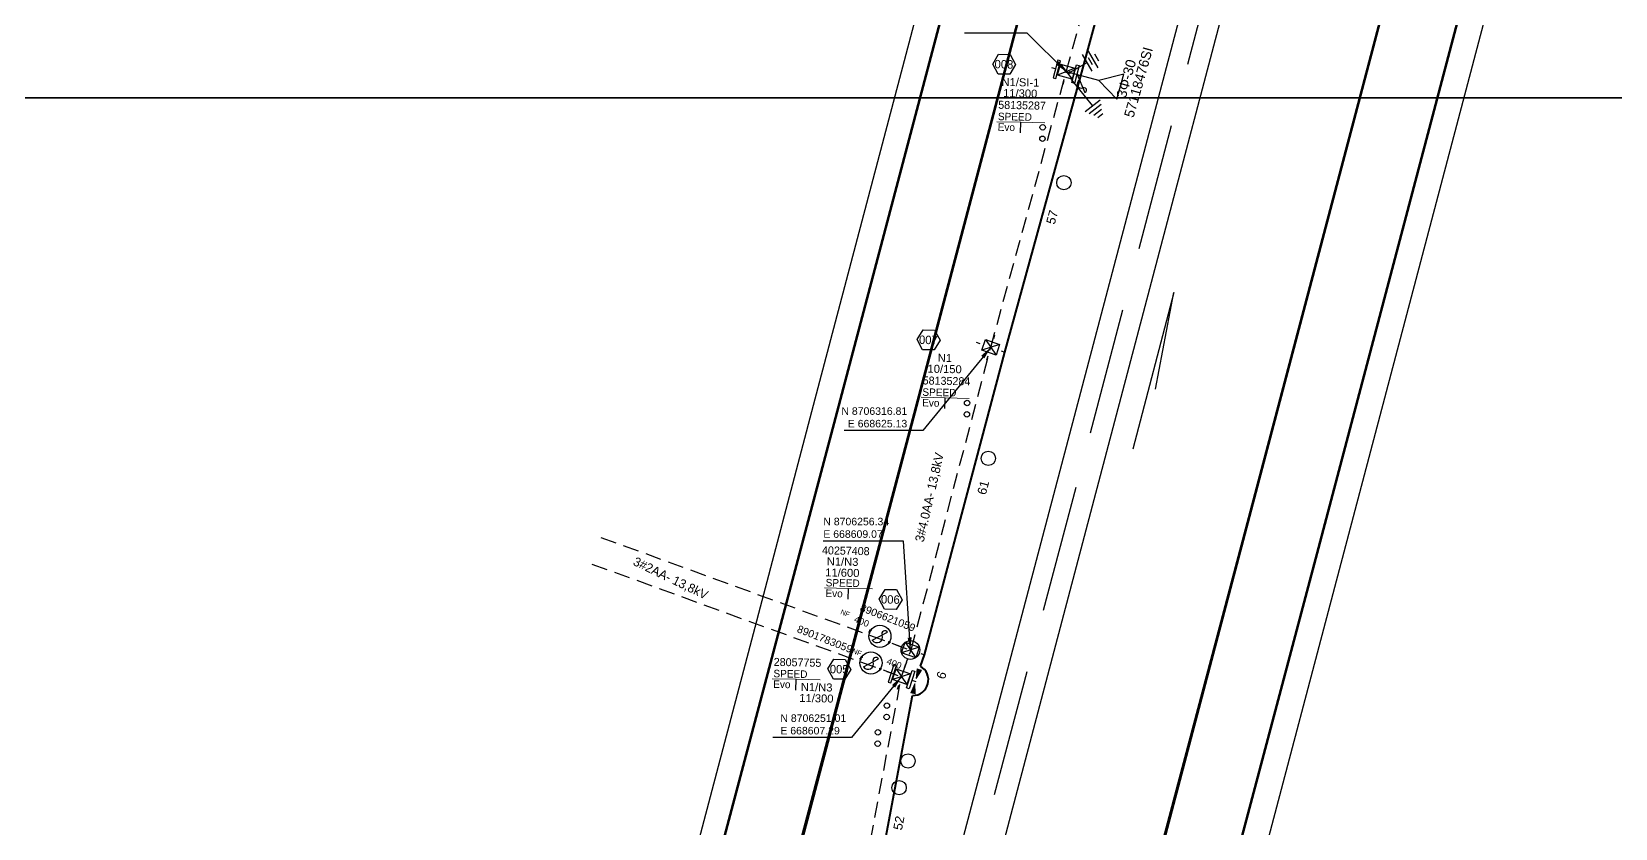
# Model space of a CAD drawing. Header units: millimetres. Extents: x -215 to 3236, y 776 to 3361.
# Drawn here: x 1276.5 to 1593.1, y 1420.9 to 1580.1 of the extents above; entities that cross this region are included whole.
import ezdxf
from ezdxf.enums import TextEntityAlignment as Align

# ---------------------------------------------------------------- set-up
doc = ezdxf.new("R2010")
doc.units = ezdxf.units.MM
for name, pattern in [('DASHEDX2', [38.1, 25.4, -12.7]), ('HIDDEN2', [4.7625, 3.175, -1.5875]), ('JIS_09_08', [10.75, 8, -0.55, 0.55, -0.55, 0.55, -0.55])]:
    doc.linetypes.add(name, pattern=pattern)
for name, color, linetype in [('0_FAIXA_DOMINIO_INVENTARIO_DNIT', 254, 'DASHEDX2'), ('BT 35', 5, 'Continuous'), ('CHAVES', 3, 'Continuous'), ('COTAGEM', 1, 'Continuous'), ('DISTANCIA', 7, 'Continuous'), ('Estradas Geral -Dezembro 2017$0$Eixo Estrada', 6, 'Continuous'), ('Estradas Geral -Dezembro 2017$0$QUADRAS', 8, 'Continuous'), ('ID', 252, 'Continuous'), ('Loc. Geo', 240, 'Continuous'), ('MT', 3, 'HIDDEN2'), ('OCUPANTE', 7, 'Continuous'), ('POSTE', 7, 'Continuous'), ('POSTES', 7, 'Continuous'), ('TEXTO', 7, 'Continuous'), ('TRAFO', 7, 'Continuous')]:
    doc.layers.add(name, color=color, linetype=linetype)
for name, color, linetype, lineweight in [('CABO PROJETADO', 1, 'Continuous', 40), ('CORDOALHA', 1, 'JIS_09_08', 9), ('Fibra', 1, 'Continuous', 40)]:
    doc.layers.add(name, color=color, linetype=linetype, lineweight=lineweight)
doc.layers.add('faixa n edificavel', color=7, linetype='DASHEDX2', true_color=0x7aafdf)
doc.layers.add('LAYER INVISIVEL', color=50, linetype='Continuous', plot=False)
doc.styles.add('Letra Tecnica', font='GOTHIC.TTF')
doc.styles.get("Standard").update_dxf_attribs({"font": 'arial.ttf'})
doc.dimstyles.new('EVO', dxfattribs={"dimtxt": 1.8, "dimasz": 3.5, "dimexe": 1.75, "dimexo": 0.875, "dimgap": 0.875, "dimtad": 1, "dimdec": 0, "dimdsep": 46, "dimlunit": 6, "dimtxsty": 'Standard', "dimcen": 3.5, "dimse1": 1, "dimse2": 1, "dimsd1": 1, "dimsd2": 1, "dimadec": 0, "dimazin": 0, "dimtfac": 1, "dimtdec": 0, "dimtmove": 0, "dimatfit": 3, "dimfxl": 1.75, "dimtolj": 1, "dimtzin": 0, "dimarcsym": 0})
doc.dimstyles.new('ISO-25', dxfattribs={"dimtxt": 2.5, "dimasz": 2.5, "dimexe": 1.25, "dimexo": 0.625, "dimtad": 1, "dimtxsty": 'Standard', "dimcen": 2.5, "dimadec": 0, "dimazin": 0, "dimtfac": 1, "dimtmove": 0, "dimatfit": 3, "dimfxl": 1, "dimarcsym": 0})

# ---------------------------------------------------------------- blocks, each defined once
blk = doc.blocks.new('*U30')
at = {"layer": 'COTAGEM', "linetype": 'ByBlock'}
blk.add_lwpolyline([(-10151, 1221), (-11299, -766), (-13594, -766), (-14741, 1221), (-13594, 3209), (-11299, 3209)], close=True, dxfattribs=at)
at = {"layer": 'LAYER INVISIVEL'}
for p, q in [((-2102, 654), (-2866, 891)), ((556, 1788), (794, 2551)), ((-556, -1788), (-794, -2551)), ((2102, -654), (2866, -891))]:
    blk.add_line(p, q, dxfattribs=at)
for centre, radius in [((-4469, -11217), 544), ((-4469, -13492), 544), ((0, -22187), 1432)]:
    blk.add_circle(centre, radius, dxfattribs=at)
at = {"layer": 'OCUPANTE', "lineweight": 5}
for p, q in [((-21034, -980), (-25840, -980)), ((-16228, -980), (-21034, -980))]:
    blk.add_line(p, q, dxfattribs=at)
at = {"layer": 'OCUPANTE'}
blk.add_line((-21034, -3129), (-21034, -980), dxfattribs=at)
at = {"layer": 'POSTES'}
for p, q in [((-1765, -624), (-1100, 1515)), ((1765, 624), (-1765, -624)), ((-1100, 1515), (1765, 624)), ((-1100, 1515), (1100, -1515)), ((1765, 624), (1100, -1515)), ((1100, -1515), (-1765, -624))]:
    blk.add_line(p, q, dxfattribs=at)
for points in [[(-2098, -1282), (-1054, 2222), (-1587, 2381), (-2632, -1123)], [(1054, -2222), (2098, 1282), (2632, 1123), (1587, -2381)]]:
    blk.add_lwpolyline(points, close=True, dxfattribs=at)
at = {"layer": 'COTAGEM', "style": 'Letra Tecnica'}
blk.add_attdef('N', text='', height=1680, dxfattribs=at).set_placement((-12486, 2902), align=Align.MIDDLE_CENTER)
at = {"layer": 'ID', "style": 'Letra Tecnica'}
blk.add_attdef('ID', text='', height=1600, dxfattribs=at).set_placement((-25598, 4010), align=Align.MIDDLE_LEFT)
at = {"layer": 'OCUPANTE', "style": 'Letra Tecnica'}
for tag, p in [('E6', (232, 10940)), ('E5', (-25608, 3026)), ('E3', (-25608, 835)), ('E1', (-25608, -1314)), ('E4', (-20802, 835)), ('E2', (-20802, -1314))]:
    blk.add_attdef(tag, p, '', height=1500, dxfattribs=at)
at = {"layer": 'TEXTO'}
for tag, p in [('MODELO', (-16911, -3083)), ('REDE', (-16911, -875))]:
    blk.add_attdef(tag, text='', height=1600, dxfattribs=at).set_placement(p, align=Align.MIDDLE_CENTER)
blk = doc.blocks.new('*D84')
at = {"layer": 'Defpoints', "color": 0, "transparency": 16777216}
for p in [(1450.41, 1451.25, -25.08), (1457.03, 1449.99), (1440.64, 1399.74, -25.08)]:
    blk.add_point(p, dxfattribs=at)
at = {"layer": 'DISTANCIA', "color": 0, "transparency": 16777216, "insert": (1449.89, 1422), "char_height": 1.8, "attachment_point": 5, "rotation": 79.2584}
blk.add_mtext('\\A1;52', dxfattribs=at)
blk = doc.blocks.new('*U12')
at = {"layer": 'COTAGEM', "linetype": 'ByBlock'}
blk.add_lwpolyline([(-1886, 10009), (-3033, 8021), (-5328, 8021), (-6476, 10009), (-5328, 11996), (-3033, 11996)], close=True, dxfattribs=at)
at = {"layer": 'LAYER INVISIVEL'}
for p, q in [((-2102, 654), (-2866, 891)), ((556, 1788), (794, 2551)), ((-556, -1788), (-794, -2551)), ((2102, -654), (2866, -891))]:
    blk.add_line(p, q, dxfattribs=at)
for centre, radius in [((-4469, -11217), 544), ((-4469, -13492), 544), ((0, -22187), 1432)]:
    blk.add_circle(centre, radius, dxfattribs=at)
at = {"layer": 'OCUPANTE', "lineweight": 5}
for p, q in [((-12652, 12035), (-17458, 12035)), ((-7846, 12035), (-12652, 12035))]:
    blk.add_line(p, q, dxfattribs=at)
at = {"layer": 'OCUPANTE'}
blk.add_line((-12652, 9886), (-12652, 12035), dxfattribs=at)
at = {"layer": 'POSTES'}
for p, q in [((-1765, -624), (-1100, 1515)), ((1765, 624), (-1765, -624)), ((-1100, 1515), (1765, 624)), ((-1100, 1515), (1100, -1515)), ((1765, 624), (1100, -1515)), ((1100, -1515), (-1765, -624))]:
    blk.add_line(p, q, dxfattribs=at)
blk.add_circle((0, 0), 1872, dxfattribs=at)
at = {"layer": 'COTAGEM', "style": 'Letra Tecnica'}
blk.add_attdef('N', text='', height=1680, dxfattribs=at).set_placement((-4220, 11689), align=Align.MIDDLE_CENTER)
at = {"layer": 'ID', "style": 'Letra Tecnica'}
blk.add_attdef('ID', text='', height=1600, dxfattribs=at).set_placement((-18099, 21152), align=Align.MIDDLE_LEFT)
at = {"layer": 'OCUPANTE', "style": 'Letra Tecnica'}
for tag, p in [('E5', (-17226, 16041)), ('E6', (-651, 15067)), ('E3', (-17226, 13850)), ('E1', (-17226, 11701)), ('E4', (-12420, 13850)), ('E2', (-12420, 11701))]:
    blk.add_attdef(tag, p, '', height=1500, dxfattribs=at)
at = {"layer": 'TEXTO'}
for tag, p in [('REDE', (-13936, 18960)), ('MODELO', (-13936, 16751))]:
    blk.add_attdef(tag, text='', height=1600, dxfattribs=at).set_placement(p, align=Align.MIDDLE_CENTER)
blk = doc.blocks.new('*D85')
at = {"layer": 'Defpoints', "color": 0, "transparency": 16777216}
for p in [(1452.19, 1456.58, -25.08), (1461, 1453.63), (1450.41, 1451.25, -25.08)]:
    blk.add_point(p, dxfattribs=at)
at = {"layer": 'DISTANCIA', "color": 0, "transparency": 16777216, "insert": (1458.41, 1451.53), "char_height": 1.8, "attachment_point": 5, "rotation": 71.4935}
blk.add_mtext('\\A1;6', dxfattribs=at)
blk = doc.blocks.new('*U3')
at = {"layer": 'CHAVES'}
h = blk.add_hatch(dxfattribs=at)
h.set_pattern_fill('ANSI31', color=256)
h.set_pattern_definition([(45, (-1286.40375, 399.43742), (-0.088388348, 0.088388348), [])])
h.paths.add_polyline_path([(-140, 0, 1), (140, 0, 1)])
h = blk.add_hatch(dxfattribs=at)
h.set_pattern_fill('ANSI31', color=256, angle=349.78703)
h.set_pattern_definition([(34.787034, (3199.01163, 228.53242), (-0.071315966, 0.102659792), [])])
h.paths.add_polyline_path([(4254, -393, 1), (4535, -393, 1)])
blk.add_line((1100, -1295), (3330, 1295), dxfattribs=at)
for centre, radius in [((35, 393), 140), ((2215, 0), 2215), ((4394, -393), 140)]:
    blk.add_circle(centre, radius, dxfattribs=at)
for centre, radius, start, end in [((1723, -366), 1119, 236.16406, 42.62723), ((2943, 839), 598, 49.73922, 228.36927)]:
    blk.add_arc(centre, radius, start, end, dxfattribs=at)
at = {"layer": 'CHAVES', "ltscale": 0.01}
for tag, p, height in [('COD', (7, 2627), 1500), ('STA', (5851, 2275), 1000), ('CORR', (0, -3941), 1300)]:
    blk.add_attdef(tag, p, '', height=height, dxfattribs=at)
at = {"layer": 'CHAVES'}
blk.add_attdef('ELO', (9351, 2275), '', height=1000, dxfattribs=at)
at = {"layer": 'CHAVES', "ltscale": 0.01, "flags": 1}
blk.add_attdef('CODPATR_CH', (5807, 998), '', height=1000, dxfattribs=at)
blk = doc.blocks.new('*U11')
at = {"layer": 'COTAGEM', "linetype": 'ByBlock'}
blk.add_lwpolyline([(-10151, 1221), (-11299, -766), (-13594, -766), (-14741, 1221), (-13594, 3209), (-11299, 3209)], close=True, dxfattribs=at)
at = {"layer": 'LAYER INVISIVEL'}
for p, q in [((-2102, 654), (-2866, 891)), ((556, 1788), (794, 2551)), ((-556, -1788), (-794, -2551)), ((2102, -654), (2866, -891))]:
    blk.add_line(p, q, dxfattribs=at)
for centre, radius in [((-4469, -11217), 544), ((-4469, -13492), 544), ((0, -22187), 1432)]:
    blk.add_circle(centre, radius, dxfattribs=at)
at = {"layer": 'OCUPANTE', "lineweight": 5}
for p, q in [((-8890, -10282), (-13695, -10282)), ((-4084, -10282), (-8890, -10282))]:
    blk.add_line(p, q, dxfattribs=at)
at = {"layer": 'OCUPANTE'}
blk.add_line((-8890, -12431), (-8890, -10282), dxfattribs=at)
at = {"layer": 'POSTES'}
for p, q in [((-1765, -624), (-1100, 1515)), ((1765, 624), (-1765, -624)), ((-1100, 1515), (1765, 624)), ((-1100, 1515), (1100, -1515)), ((1765, 624), (1100, -1515)), ((1100, -1515), (-1765, -624))]:
    blk.add_line(p, q, dxfattribs=at)
at = {"layer": 'COTAGEM', "style": 'Letra Tecnica'}
blk.add_attdef('N', text='', height=1680, dxfattribs=at).set_placement((-12486, 2902), align=Align.MIDDLE_CENTER)
at = {"layer": 'ID', "style": 'Letra Tecnica'}
blk.add_attdef('ID', text='', height=1600, dxfattribs=at).set_placement((-13453, -5293), align=Align.MIDDLE_LEFT)
at = {"layer": 'OCUPANTE', "style": 'Letra Tecnica'}
for tag, p in [('E6', (232, 10940)), ('E5', (-13464, -6276)), ('E3', (-13464, -8467)), ('E1', (-13464, -10616)), ('E4', (-8658, -8467)), ('E2', (-8658, -10616))]:
    blk.add_attdef(tag, p, '', height=1500, dxfattribs=at)
at = {"layer": 'TEXTO'}
for tag, p in [('REDE', (-9117, -708)), ('MODELO', (-9117, -2916))]:
    blk.add_attdef(tag, text='', height=1600, dxfattribs=at).set_placement(p, align=Align.MIDDLE_CENTER)
blk = doc.blocks.new('*U23')
at = {"layer": 'COTAGEM', "linetype": 'ByBlock'}
blk.add_lwpolyline([(-10151, 1221), (-11299, -766), (-13594, -766), (-14741, 1221), (-13594, 3209), (-11299, 3209)], close=True, dxfattribs=at)
at = {"layer": 'LAYER INVISIVEL'}
for p, q in [((-2135, 537), (-2911, 732)), ((456, 1816), (651, 2591)), ((-456, -1816), (-651, -2591)), ((2135, -537), (2911, -732))]:
    blk.add_line(p, q, dxfattribs=at)
for centre, radius in [((-4469, -11217), 544), ((-4469, -13492), 544), ((0, -22187), 1432)]:
    blk.add_circle(centre, radius, dxfattribs=at)
at = {"layer": 'OCUPANTE', "lineweight": 5}
for p, q in [((-8890, -10282), (-13695, -10282)), ((-4084, -10282), (-8890, -10282))]:
    blk.add_line(p, q, dxfattribs=at)
at = {"layer": 'OCUPANTE'}
blk.add_line((-8890, -12431), (-8890, -10282), dxfattribs=at)
at = {"layer": 'POSTES'}
for p, q in [((-1728, -721), (-1182, 1452)), ((1728, 721), (-1728, -721)), ((-1182, 1452), (1728, 721)), ((-1182, 1452), (1182, -1452)), ((1728, 721), (1182, -1452)), ((1182, -1452), (-1728, -721))]:
    blk.add_line(p, q, dxfattribs=at)
for points in [[(-2024, -1397), (-1175, 2160), (-1717, 2290), (-2566, -1267)], [(1175, -2160), (2024, 1397), (2566, 1267), (1717, -2290)]]:
    blk.add_lwpolyline(points, close=True, dxfattribs=at)
at = {"layer": 'COTAGEM', "style": 'Letra Tecnica'}
blk.add_attdef('N', text='', height=1680, dxfattribs=at).set_placement((-12486, 2902), align=Align.MIDDLE_CENTER)
at = {"layer": 'ID', "style": 'Letra Tecnica'}
blk.add_attdef('ID', text='', height=1600, dxfattribs=at).set_placement((-13453, -5293), align=Align.MIDDLE_LEFT)
at = {"layer": 'OCUPANTE', "style": 'Letra Tecnica'}
for tag, p in [('E6', (232, 10940)), ('E5', (-13464, -6276)), ('E3', (-13464, -8467)), ('E1', (-13464, -10616)), ('E4', (-8658, -8467)), ('E2', (-8658, -10616))]:
    blk.add_attdef(tag, p, '', height=1500, dxfattribs=at)
at = {"layer": 'TEXTO'}
for tag, p in [('REDE', (-9117, -708)), ('MODELO', (-9117, -2916))]:
    blk.add_attdef(tag, text='', height=1600, dxfattribs=at).set_placement(p, align=Align.MIDDLE_CENTER)
blk = doc.blocks.new('*U5')
at = {"linetype": 'Continuous'}
for p, q in [((-0.13, 1.55), (-0.14, 1.53)), ((-0.14, 1.53), (-0.14, 1.5)), ((-0.14, 1.5), (-0.14, 1.47)), ((-0.14, 1.47), (-0.13, 1.45)), ((-0.11, 1.58), (-0.13, 1.55)), ((-0.13, 1.45), (-0.11, 1.42)), ((-0.1, 1.6), (-0.11, 1.58)), ((-0.11, 1.42), (-0.1, 1.4)), ((-0.08, 1.62), (-0.1, 1.6)), ((-0.1, 1.4), (-0.08, 1.38)), ((-0.05, 1.63), (-0.08, 1.62)), ((-0.08, 1.38), (-0.05, 1.37)), ((-0.03, 1.64), (-0.05, 1.63)), ((-0.05, 1.37), (-0.03, 1.36)), ((0, 1.64), (-0.03, 1.64)), ((0, 1.36), (-0.03, 1.36)), ((0.03, 1.64), (0, 1.64)), ((0.03, 1.36), (0, 1.36)), ((0.03, 1.64), (0.06, 1.63)), ((0.06, 1.37), (0.03, 1.36)), ((0.06, 1.63), (0.08, 1.62)), ((0.08, 1.38), (0.06, 1.37)), ((0.08, 1.62), (0.1, 1.6)), ((0.1, 1.4), (0.08, 1.38)), ((0.1, 1.6), (0.12, 1.58)), ((0.12, 1.42), (0.1, 1.4)), ((0.12, 1.58), (0.13, 1.55)), ((0.13, 1.45), (0.12, 1.42)), ((0.13, 1.55), (0.14, 1.53)), ((0.14, 1.47), (0.13, 1.45)), ((0.14, 1.53), (0.14, 1.5)), ((0.14, 1.5), (0.14, 1.47))]:
    blk.add_line(p, q, dxfattribs=at)
for points in [[(-0.13, 1.55), (-0.14, 1.53), (0.14, 1.53)], [(-0.14, 1.53), (-0.14, 1.5), (0.14, 1.5)], [(-0.14, 1.5), (-0.14, 1.47), (0.14, 1.47)], [(-0.14, 1.47), (-0.13, 1.45), (0.13, 1.45)], [(-0.11, 1.58), (-0.13, 1.55), (0.13, 1.55)], [(-0.13, 1.45), (-0.11, 1.42), (0.12, 1.42)], [(-0.1, 1.6), (-0.11, 1.58), (0.12, 1.58)], [(-0.11, 1.42), (-0.1, 1.4), (0.1, 1.4)], [(-0.08, 1.62), (-0.1, 1.6), (0.1, 1.6)], [(-0.1, 1.4), (-0.08, 1.38), (0.08, 1.38)], [(-0.05, 1.63), (-0.08, 1.62), (0.08, 1.62)], [(-0.08, 1.38), (-0.05, 1.37), (0.06, 1.37)], [(-0.03, 1.64), (-0.05, 1.63), (0.06, 1.63)], [(-0.05, 1.37), (-0.03, 1.36), (0.03, 1.36)], [(0, 1.64), (-0.03, 1.64), (0.03, 1.64)]]:
    blk.add_solid(points, dxfattribs=at)
at = {"linetype": 'Continuous', "extrusion": (0, 0, -1)}
for points in [[(0.14, 1.53), (-0.14, 1.53), (-0.14, 1.5)], [(0.14, 1.5), (-0.14, 1.5), (-0.14, 1.47)], [(0.14, 1.47), (-0.14, 1.47), (-0.13, 1.45)], [(0.13, 1.55), (-0.13, 1.55), (-0.14, 1.53)], [(0.13, 1.45), (-0.13, 1.45), (-0.12, 1.42)], [(0.11, 1.58), (-0.12, 1.58), (-0.13, 1.55)], [(0.11, 1.42), (-0.12, 1.42), (-0.1, 1.4)], [(0.1, 1.6), (-0.1, 1.6), (-0.12, 1.58)], [(0.1, 1.4), (-0.1, 1.4), (-0.08, 1.38)], [(0.08, 1.62), (-0.08, 1.62), (-0.1, 1.6)], [(0.08, 1.38), (-0.08, 1.38), (-0.06, 1.37)], [(0.05, 1.63), (-0.06, 1.63), (-0.08, 1.62)], [(0.05, 1.37), (-0.06, 1.37), (-0.03, 1.36)], [(0.03, 1.64), (-0.03, 1.64), (-0.06, 1.63)], [(0.03, 1.36), (-0.03, 1.36), (0, 1.36)]]:
    blk.add_solid(points, dxfattribs=at)
blk = doc.blocks.new('T')
for p, q in [((2.59, 12.69), (-2.58, 12.69)), ((-2.58, 12.69), (0, 8.21)), ((0, 8.21), (2.59, 12.69)), ((0, 8.21), (0, 1.5)), ((0, 3.71), (3.05, 6.19))]:
    blk.add_line(p, q)
blk.add_circle((0, 1.5), 0.14)
for centre, radius, start, end in [((2.64, 5.88), 0.511, 37.2065, 221.6178), ((1.57, 5.07), 0.839, 223.4635, 34.319)]:
    blk.add_arc(centre, radius, start, end)
at = {"linetype": 'Continuous'}
blk.add_blockref('*U5', (0, 0), dxfattribs=at)
for tag, p in [('CODPOSTO', (-4.08, 15.69)), ('DESCRICAO', (-4.08, 13.19)), ('POTENCIA', (3.5, 10.5))]:
    blk.add_attdef(tag, p, '', height=1.5)
at = {"flags": 1}
blk.add_attdef('PATRIMONIO', (2, 7.5), '', height=1.5, dxfattribs=at)
blk = doc.blocks.new('*U7')
at = {"linetype": 'Continuous'}
for p, q in [((-0.12, 0.07), (-0.14, 0.04)), ((-0.14, 0.04), (-0.14, 0)), ((-0.1, 0.1), (-0.12, 0.07)), ((-0.07, 0.12), (-0.1, 0.1)), ((-0.04, 0.14), (-0.07, 0.12)), ((0, 0.14), (-0.04, 0.14)), ((0.04, 0.14), (0, 0.14)), ((0.04, 0.14), (0.07, 0.12)), ((0.07, 0.12), (0.1, 0.1)), ((0.1, 0.1), (0.12, 0.07)), ((0.12, 0.07), (0.14, 0.04)), ((0.14, 0.04), (0.14, 0)), ((-0.14, 0), (-0.14, -0.04)), ((-0.14, -0.04), (-0.12, -0.07)), ((-0.12, -0.07), (-0.1, -0.1)), ((-0.1, -0.1), (-0.07, -0.12)), ((-0.07, -0.12), (-0.04, -0.14)), ((0, -0.14), (-0.04, -0.14)), ((0.04, -0.14), (0, -0.14)), ((0.07, -0.12), (0.04, -0.14)), ((0.1, -0.1), (0.07, -0.12)), ((0.12, -0.07), (0.1, -0.1)), ((0.14, -0.04), (0.12, -0.07)), ((0.14, 0), (0.14, -0.04))]:
    blk.add_line(p, q, dxfattribs=at)
for points in [[(-0.12, 0.07), (-0.14, 0.04), (0.14, 0.04)], [(-0.14, 0.04), (-0.14, 0), (0.14, 0)], [(-0.1, 0.1), (-0.12, 0.07), (0.12, 0.07)], [(-0.07, 0.12), (-0.1, 0.1), (0.1, 0.1)], [(-0.04, 0.14), (-0.07, 0.12), (0.07, 0.12)], [(0, 0.14), (-0.04, 0.14), (0.04, 0.14)], [(-0.14, 0), (-0.14, -0.04), (0.14, -0.04)], [(-0.14, -0.04), (-0.12, -0.07), (0.12, -0.07)], [(-0.12, -0.07), (-0.1, -0.1), (0.1, -0.1)], [(-0.1, -0.1), (-0.07, -0.12), (0.07, -0.12)], [(-0.07, -0.12), (-0.04, -0.14), (0.04, -0.14)]]:
    blk.add_solid(points, dxfattribs=at)
at = {"linetype": 'Continuous', "extrusion": (0, 0, -1)}
for points in [[(0.14, 0.04), (-0.14, 0.04), (-0.14, 0)], [(0.12, 0.07), (-0.12, 0.07), (-0.14, 0.04)], [(0.1, 0.1), (-0.1, 0.1), (-0.12, 0.07)], [(0.07, 0.12), (-0.07, 0.12), (-0.1, 0.1)], [(0.04, 0.14), (-0.04, 0.14), (-0.07, 0.12)], [(0.14, 0), (-0.14, 0), (-0.14, -0.04)], [(0.14, -0.04), (-0.14, -0.04), (-0.12, -0.07)], [(0.12, -0.07), (-0.12, -0.07), (-0.1, -0.1)], [(0.1, -0.1), (-0.1, -0.1), (-0.07, -0.12)], [(0.07, -0.12), (-0.07, -0.12), (-0.04, -0.14)], [(0.04, -0.14), (-0.04, -0.14), (0, -0.14)]]:
    blk.add_solid(points, dxfattribs=at)
blk = doc.blocks.new('PR')
for p, q in [((-1.92, 5.33), (1.92, 5.33)), ((-1.92, 3.94), (1.92, 3.94)), ((-0.79, 6.16), (0.79, 6.16)), ((-0.79, 4.67), (0.79, 4.67)), ((0, 3.94), (0, 0))]:
    blk.add_line(p, q)
blk.add_circle((0, 0), 0.14)
at = {"linetype": 'Continuous'}
blk.add_blockref('*U7', (0, 0), dxfattribs=at)
blk = doc.blocks.new('*U22')
at = {"layer": 'TRAFO'}
for p, q in [((3.98, 9.83), (0.92, 10.04)), ((3.46, 10.69), (1.54, 10.82)), ((3.19, 11.54), (1.93, 11.62)), ((4.31, 8.99), (0.48, 9.24)), ((2.39, 9.11), (2.03, 2.4))]:
    blk.add_line(p, q, dxfattribs=at)
at = {"layer": 'TRAFO', "linetype": 'ByBlock', "ltscale": 0.02}
for name, p, rotation in [('T', (2.59, -0.7), 32.79556837716965), ('PR', (1.39, 1.16), 77.79556837746416)]:
    blk.add_blockref(name, p, dxfattribs=dict(at, rotation=rotation))
at = {"layer": 'TEXTO'}
blk.add_attdef('POT', (-3.43, 12.52), '', height=2, rotation=212.3338, dxfattribs=at)
at = {"layer": 'TRAFO', "color": 1, "style": 'Letra Tecnica'}
blk.add_attdef('COD', (-1.99, 16.45), '', height=2, rotation=212.3338, dxfattribs=at)
blk = doc.blocks.new('*D55')
at = {"layer": 'Defpoints', "color": 0, "transparency": 16777216}
for p in [(1468.25, 1517.05, -25.08), (1475.5, 1515.13), (1452.55, 1457.64, -25.08)]:
    blk.add_point(p, dxfattribs=at)
at = {"layer": 'DISTANCIA', "color": 0, "transparency": 16777216, "insert": (1466.75, 1489.03), "char_height": 1.8, "attachment_point": 5, "rotation": 75.1989}
blk.add_mtext('\\A1;61', dxfattribs=at)
blk = doc.blocks.new('*D56')
at = {"layer": 'Defpoints', "color": 0, "transparency": 16777216}
for p in [(1483.24, 1571.73, -25.08), (1489.77, 1569.94), (1468.25, 1517.05, -25.08)]:
    blk.add_point(p, dxfattribs=at)
at = {"layer": 'DISTANCIA', "color": 0, "transparency": 16777216, "insert": (1480.54, 1543.06), "char_height": 1.8, "attachment_point": 5, "rotation": 74.6641}
blk.add_mtext('\\A1;57', dxfattribs=at)
blk = doc.blocks.new('*D57')
at = {"layer": 'Defpoints', "color": 0, "transparency": 16777216}
for p in [(1500.51, 1634.73, -25.08), (1506.32, 1633.15), (1483.58, 1572.42, -25.08)]:
    blk.add_point(p, dxfattribs=at)
at = {"layer": 'DISTANCIA', "color": 0, "transparency": 16777216, "insert": (1495.12, 1598.77), "char_height": 1.8, "attachment_point": 5, "rotation": 74.7975}
blk.add_mtext('\\A1;65', dxfattribs=at)
blk = doc.blocks.new('Estradas Geral -Dezembro 2017$0$camping club')
at = {"layer": 'Estradas Geral -Dezembro 2017$0$QUADRAS'}
for points in [[(668438.95, 8705581.83), (668509.75, 8705802.5), (668698.94, 8706519.21)], [(668706.68, 8706517.18), (668518.09, 8705802.75), (668468.36, 8705575.92)], [(668799.08, 8706177.63), (668879.47, 8706482.19), (668758.61, 8706514.1), (668678.22, 8706209.53)], [(668456.58, 8705800.91), (668577.35, 8706258.39), (668589.72, 8706305.29), (668633.96, 8706472.86), (668515.03, 8706488.43)], [(668658.09, 8706308.45), (668661.71, 8706327.78), (668653.52, 8706296.48)]]:
    blk.add_lwpolyline(points, dxfattribs=at)
for points in [[(668677.3, 8706442.22), (668676.62, 8706458.17), (668688.11, 8706501.68, 0.604166), (668666.87, 8706519.17), (668653.95, 8706470.24), (668609.06, 8706300.18), (668597.34, 8706255.78), (668477.43, 8705801.53)], [(668686.78, 8706439.09), (668695.96, 8706453.07), (668707.45, 8706496.58, -0.511026), (668734.65, 8706501.69), (668658.88, 8706214.63), (668550.4, 8705803.71)]]:
    blk.add_lwpolyline(points, format="xyb", dxfattribs=at)
blk = doc.blocks.new('*U31')
at = {"layer": 'CABO PROJETADO'}
h = blk.add_hatch(color=256, dxfattribs=at)
h.dxf.hatch_style = 1
h.paths.add_polyline_path([(0.17, 0.49), (1.26, 2.15), (0.4, 2.45)])
h = blk.add_hatch(color=256, dxfattribs=at)
h.dxf.hatch_style = 1
h.paths.add_polyline_path([(-0.1, -0.51), (-0.91, -2.36), (-0.02, -2.53)])
at = {"layer": 'CORDOALHA'}
for points in [[(0.17, 0.49), (1.26, 2.15), (0.4, 2.45), (0.17, 0.49)], [(-0.1, -0.51), (-0.91, -2.36), (-0.02, -2.53)]]:
    blk.add_lwpolyline(points, close=True, dxfattribs=at)
blk = doc.blocks.new('*U51')
blk.add_lwpolyline([(0, 447.69), (782.35, 447.69), (782.35, 0), (0, 0)], close=True)
at = {"color": 252, "style": 'Letra Tecnica'}
for tag, p in [('NP', (751.81, 65.13)), ('NT', (751.81, 53.82))]:
    blk.add_attdef(tag, text='', height=3, dxfattribs=at).set_placement(p, align=Align.TOP_LEFT)
at = {"style": 'Letra Tecnica'}
blk.add_attdef('N', text='', height=25, dxfattribs=at).set_placement((724.91, 31.49), align=Align.TOP_LEFT)

msp = doc.modelspace()

# ---------------------------------------------------------------- linework, layer by layer
at = {"layer": '0_FAIXA_DOMINIO_INVENTARIO_DNIT', "linetype": 'DASHEDX2', "const_width": 0.5}
for points in [[(2012.853, 3360.286), (1915.121, 2988.126), (1850.577, 2746.386), (1797.502, 2551.368), (1702.716, 2190.412), (1674.269, 2082.811), (1664.15, 2037.403), (1641.546, 1945.521), (1615.061, 1845.544), (1577.146, 1699.775), (1519.087, 1480.056), (1463.869, 1272.064), (1415.41, 1087.737)], [(1939.796, 3357.683), (1847.453, 3006.044), (1782.989, 2764.606), (1729.877, 2569.449), (1635.027, 2208.247), (1606.244, 2099.376), (1595.993, 2053.379), (1573.721, 1962.846), (1547.355, 1863.317), (1509.434, 1717.527), (1451.421, 1497.979), (1396.191, 1289.944), (1347.711, 1105.535)]]:
    msp.add_lwpolyline(points, dxfattribs=at)
at = {"layer": 'Estradas Geral -Dezembro 2017$0$Eixo Estrada', "linetype": 'DASHEDX2'}
msp.add_lwpolyline([(1975.983, 3357.683), (1881.287, 2997.085), (1816.783, 2755.496), (1763.689, 2560.409), (1668.871, 2199.329), (1640.256, 2091.094), (1630.072, 2045.391), (1607.633, 1954.184), (1581.208, 1854.43), (1543.29, 1708.651), (1485.254, 1489.018), (1430.03, 1281.004), (1381.56, 1096.636)], dxfattribs=at)
at = {"layer": 'faixa n edificavel', "color": 143, "linetype": 'DASHEDX2', "true_color": 0x7aafdf, "const_width": 0.5}
msp.add_lwpolyline([(1924.288, 3357.683), (1832.953, 3009.884), (1768.506, 2768.511), (1715.385, 2573.324), (1620.522, 2212.069), (1591.667, 2102.926), (1581.388, 2056.803), (1559.187, 1966.559), (1532.846, 1867.125), (1494.925, 1721.331), (1436.92, 1501.819), (1381.689, 1293.775), (1333.204, 1109.349)], dxfattribs=at)
at = {"layer": 'faixa n edificavel', "color": 143, "true_color": 0x7aafdf, "const_width": 0.5}
msp.add_lwpolyline([(2027.678, 3357.683), (2027.362, 3356.478), (1929.622, 2984.286), (1865.06, 2742.482), (1811.993, 2547.494), (1717.221, 2186.59), (1688.846, 2079.262), (1678.755, 2033.98), (1656.08, 1941.809), (1629.569, 1841.735), (1591.656, 1695.971), (1533.587, 1476.216), (1478.372, 1268.233), (1429.917, 1083.923)], dxfattribs=at)
at = {"layer": 'Fibra'}
for p, q in [((1486.247, 1571.337), (1503.355, 1633.772)), ((1471.093, 1516.098), (1486.247, 1571.337)), ((1455.039, 1455.626), (1471.093, 1516.098)), ((1454.201, 1453.333), (1455.039, 1455.626)), ((1443.485, 1398.79), (1452.619, 1447.484))]:
    msp.add_line(p, q, dxfattribs=at)
msp.add_arc((1452.661, 1450.611), 3.127, 269.23094, 60.4982, dxfattribs=at)
at = {"layer": 'MT'}
for p, q in [((1483.352, 1572.131), (1500.509, 1634.725)), ((1468.247, 1517.051), (1483.352, 1572.131)), ((1452.348, 1456.578), (1468.247, 1517.051)), ((1390.316, 1479.087), (1452.193, 1456.578)), ((1388.532, 1473.756), (1450.409, 1451.247)), ((1450.409, 1451.247), (1452.33, 1456.528)), ((1440.638, 1399.743), (1450.409, 1451.247))]:
    msp.add_line(p, q, dxfattribs=at)

# ---------------------------------------------------------------- block references
for name, p in [('*U51', (1216.023, 1566.934)), ('*U51', (1036.824, 1119.247)), ('*U31', (1453.168, 1450.378))]:
    msp.add_blockref(name, p)
ref = msp.add_blockref('*U3', (1444.028, 1460.132), dxfattribs=dict(xscale=0.0009999999999999987, yscale=0.0009999999999999987, zscale=0.0009999999999999987, rotation=338.576261021374))
ref.add_attrib('COD', '8906621059', (1441.966, 1464.456), dxfattribs={"layer": 'CHAVES', "ltscale": 0.01, "height": 1.5, "rotation": 338.57626})
ref.add_attrib('STA', 'NF', (1438.111, 1463.798), dxfattribs={"layer": 'CHAVES', "ltscale": 0.01, "height": 1, "rotation": 338.57626})
ref.add_attrib('CORR', '400', (1440.802, 1462.224), dxfattribs={"layer": 'CHAVES', "ltscale": 0.01, "height": 1.3, "rotation": 338.57626})
ref = msp.add_blockref('*U3', (1442.244, 1454.801), dxfattribs=dict(xscale=0.0009999999999999987, yscale=0.0009999999999999987, zscale=0.0009999999999999987, rotation=338.576261021374))
ref.add_attrib('COD', '8901783059', (1429.382, 1460.191), dxfattribs={"layer": 'CHAVES', "ltscale": 0.01, "height": 1.5, "rotation": 338.57626})
ref.add_attrib('STA', 'NF', (1440.462, 1456.014), dxfattribs={"layer": 'CHAVES', "ltscale": 0.01, "height": 1, "rotation": 338.57626})
ref.add_attrib('CORR', '400', (1447.3, 1453.831), dxfattribs={"layer": 'CHAVES', "ltscale": 0.01, "height": 1.3, "rotation": 338.57626})
at = {"layer": 'BT 35', "rotation": 221.9014213267684}
msp.add_blockref('*U22', (1484.324, 1573.732), dxfattribs=at).add_auto_attribs({'POT': '3Φ-30', 'COD': '57118476SI'})
at = {"layer": 'Loc. Geo'}
msp.add_blockref('Estradas Geral -Dezembro 2017$0$camping club', (-667156.879, -8704799.763), dxfattribs=at)
at = {"layer": 'POSTE'}
ref = msp.add_blockref('*U23', (1483.352, 1572.131), dxfattribs=dict(at, xscale=0.001, yscale=0.001, zscale=0.001, rotation=358.7705005782111))
ref.add_attrib('N', '008', dxfattribs={"layer": 'COTAGEM', "height": 1.68, "rotation": 358.7705, "style": 'Letra Tecnica'}).set_placement((1470.896, 1573.62), align=Align.MIDDLE_CENTER)
ref.add_attrib('MODELO', '11/300', dxfattribs={"layer": 'TEXTO', "height": 1.6, "rotation": 358.7705}).set_placement((1474.141, 1567.811), align=Align.MIDDLE_CENTER)
ref.add_attrib('REDE', 'N1/SI-1', dxfattribs={"layer": 'TEXTO', "height": 1.6, "rotation": 358.7705}).set_placement((1474.188, 1570.02), align=Align.MIDDLE_CENTER)
ref.add_attrib('ID', '58135287', dxfattribs={"layer": 'ID', "height": 1.6, "rotation": 358.7705, "style": 'Letra Tecnica'}).set_placement((1469.754, 1565.528), align=Align.MIDDLE_LEFT)
ref.add_attrib('E1', 'Evo', (1469.632, 1560.335), dxfattribs={"layer": 'OCUPANTE', "height": 1.5, "rotation": 358.7705, "style": 'Letra Tecnica'})
ref.add_attrib('E3', 'SPEED', (1469.678, 1562.455), dxfattribs={"layer": 'OCUPANTE', "height": 1.5, "rotation": 358.7705, "style": 'Letra Tecnica'})
ref = msp.add_blockref('*U11', (1468.247, 1517.051), dxfattribs=dict(at, xscale=0.001, yscale=0.001, zscale=0.001, rotation=358.7705005782111))
ref.add_attrib('N', '007', dxfattribs={"layer": 'COTAGEM', "height": 1.68, "rotation": 358.7705, "style": 'Letra Tecnica'}).set_placement((1455.79, 1518.54), align=Align.MIDDLE_CENTER)
ref.add_attrib('MODELO', '10/150', dxfattribs={"layer": 'TEXTO', "height": 1.6, "rotation": 358.7705}).set_placement((1459.035, 1512.731), align=Align.MIDDLE_CENTER)
ref.add_attrib('REDE', 'N1', dxfattribs={"layer": 'TEXTO', "height": 1.6, "rotation": 358.7705}).set_placement((1459.083, 1514.94), align=Align.MIDDLE_CENTER)
ref.add_attrib('ID', '58135284', dxfattribs={"layer": 'ID', "height": 1.6, "rotation": 358.7705, "style": 'Letra Tecnica'}).set_placement((1454.649, 1510.449), align=Align.MIDDLE_LEFT)
ref.add_attrib('E1', 'Evo', (1454.527, 1505.255), dxfattribs={"layer": 'OCUPANTE', "height": 1.5, "rotation": 358.7705, "style": 'Letra Tecnica'})
ref.add_attrib('E3', 'SPEED', (1454.572, 1507.375), dxfattribs={"layer": 'OCUPANTE', "height": 1.5, "rotation": 358.7705, "style": 'Letra Tecnica'})
ref = msp.add_blockref('*U12', (1452.193, 1456.578), dxfattribs=dict(at, xscale=0.001, yscale=0.001, zscale=0.001, rotation=358.7705005782111))
ref.add_attrib('N', '006', dxfattribs={"layer": 'COTAGEM', "height": 1.68, "rotation": 358.7705, "style": 'Letra Tecnica'}).set_placement((1448.189, 1466.676), align=Align.MIDDLE_CENTER)
ref.add_attrib('MODELO', '11/600', dxfattribs={"layer": 'TEXTO', "height": 1.6, "rotation": 358.7705}).set_placement((1438.586, 1472.025), align=Align.MIDDLE_CENTER)
ref.add_attrib('REDE', 'N1/N3', dxfattribs={"layer": 'TEXTO', "height": 1.6, "rotation": 358.7705}).set_placement((1438.633, 1474.234), align=Align.MIDDLE_CENTER)
ref.add_attrib('ID', '40257408', dxfattribs={"layer": 'ID', "height": 1.6, "rotation": 358.7705, "style": 'Letra Tecnica'}).set_placement((1434.518, 1476.514), align=Align.MIDDLE_LEFT)
ref.add_attrib('E1', 'Evo', (1435.191, 1467.175), dxfattribs={"layer": 'OCUPANTE', "height": 1.5, "rotation": 358.7705, "style": 'Letra Tecnica'})
ref.add_attrib('E3', 'SPEED', (1435.236, 1469.295), dxfattribs={"layer": 'OCUPANTE', "height": 1.5, "rotation": 358.7705, "style": 'Letra Tecnica'})
ref = msp.add_blockref('*U30', (1450.409, 1451.247), dxfattribs=dict(at, xscale=0.001, yscale=0.001, zscale=0.001, rotation=358.7705005782111))
ref.add_attrib('N', '005', dxfattribs={"layer": 'COTAGEM', "height": 1.68, "rotation": 358.7705, "style": 'Letra Tecnica'}).set_placement((1437.952, 1452.737), align=Align.MIDDLE_CENTER)
ref.add_attrib('MODELO', '11/300', dxfattribs={"layer": 'TEXTO', "height": 1.6, "rotation": 358.7705}).set_placement((1433.401, 1446.928), align=Align.MIDDLE_CENTER)
ref.add_attrib('REDE', 'N1/N3', dxfattribs={"layer": 'TEXTO', "height": 1.6, "rotation": 358.7705}).set_placement((1433.448, 1449.137), align=Align.MIDDLE_CENTER)
ref.add_attrib('ID', '28057755', dxfattribs={"layer": 'ID', "height": 1.6, "rotation": 358.7705, "style": 'Letra Tecnica'}).set_placement((1424.869, 1454.205), align=Align.MIDDLE_LEFT)
ref.add_attrib('E1', 'Evo', (1424.747, 1449.012), dxfattribs={"layer": 'OCUPANTE', "height": 1.5, "rotation": 358.7705, "style": 'Letra Tecnica'})
ref.add_attrib('E3', 'SPEED', (1424.793, 1451.132), dxfattribs={"layer": 'OCUPANTE', "height": 1.5, "rotation": 358.7705, "style": 'Letra Tecnica'})

# ---------------------------------------------------------------- texts
at = {"layer": 'Loc. Geo', "char_height": 1.5}
for s, insert, attachment_point in [('N 8706316.81\\PE 668625.13', (1451.559, 1501.044), 9), ('N 8706256.34\\PE 668609.07', (1434.781, 1478.971), 7), ('N 8706251.01\\PE 668607.29', (1426.194, 1439.688), 7)]:
    msp.add_mtext(s, dxfattribs=dict(at, insert=insert, attachment_point=attachment_point))
at = {"layer": 'MT', "style": 'Letra Tecnica'}
for s, rotation, p in [('3#4.0AA- 13,8kV', 77.12319, (1454.834, 1478.021)), ('3#2AA- 13,8kV', 334.34976, (1396.583, 1473.635))]:
    msp.add_text(s, height=1.8, rotation=rotation, dxfattribs=at).set_placement(p)

# ---------------------------------------------------------------- dimensions: what is measured, and where the dimension line sits
at = {"layer": 'DISTANCIA'}
for base, p1, p2, angle, picture, middle in [((1506.324, 1633.145, 25.082), (1483.578, 1572.419), (1500.509, 1634.725), 74.79746, '*D57', (1496.855, 1598.298, 25.082)), ((1489.771, 1569.944, 25.082), (1468.247, 1517.051), (1483.244, 1571.734), 74.66408, '*D56', (1482.268, 1542.583, 25.082)), ((1475.499, 1515.135, 25.082), (1452.549, 1457.64), (1468.247, 1517.051), 75.19889, '*D55', (1468.481, 1488.575, 25.082)), ((1461.001, 1453.63, 25.082), (1450.409, 1451.247), (1452.193, 1456.578), 71.49348, '*D85', (1460.109, 1450.965, 25.082)), ((1457.028, 1449.992, 25.082), (1440.638, 1399.743), (1450.409, 1451.247), 79.2584, '*D84', (1451.655, 1421.666, 25.082))]:
    dim = msp.add_linear_dim(base=base, p1=p1, p2=p2, angle=angle, dimstyle='EVO', dxfattribs=at)
    dim.commit()
    dim.dimension.update_dxf_attribs({"geometry": picture, "text_midpoint": middle, "dimtype": 161})

# ---------------------------------------------------------------- leaders
at = {"layer": 'Loc. Geo', "annotation_type": 0, "has_hookline": 1, "hookline_direction": 1}
for points, text_width in [([(1483.344, 1572.126), (1475.517, 1579.814), (1473.017, 1579.814)], 9.414), ([(1468.247, 1517.051), (1454.684, 1500.419), (1452.184, 1500.419)], 12.622), ([(1452.193, 1456.578), (1450.812, 1478.346), (1448.312, 1478.346)], 12.906), ([(1450.409, 1451.247), (1440.419, 1439.063), (1437.919, 1439.063)], 12.622)]:
    msp.add_leader(points, dimstyle='ISO-25', dxfattribs=dict(at, text_width=text_width))

doc.saveas('drawing.dxf')
